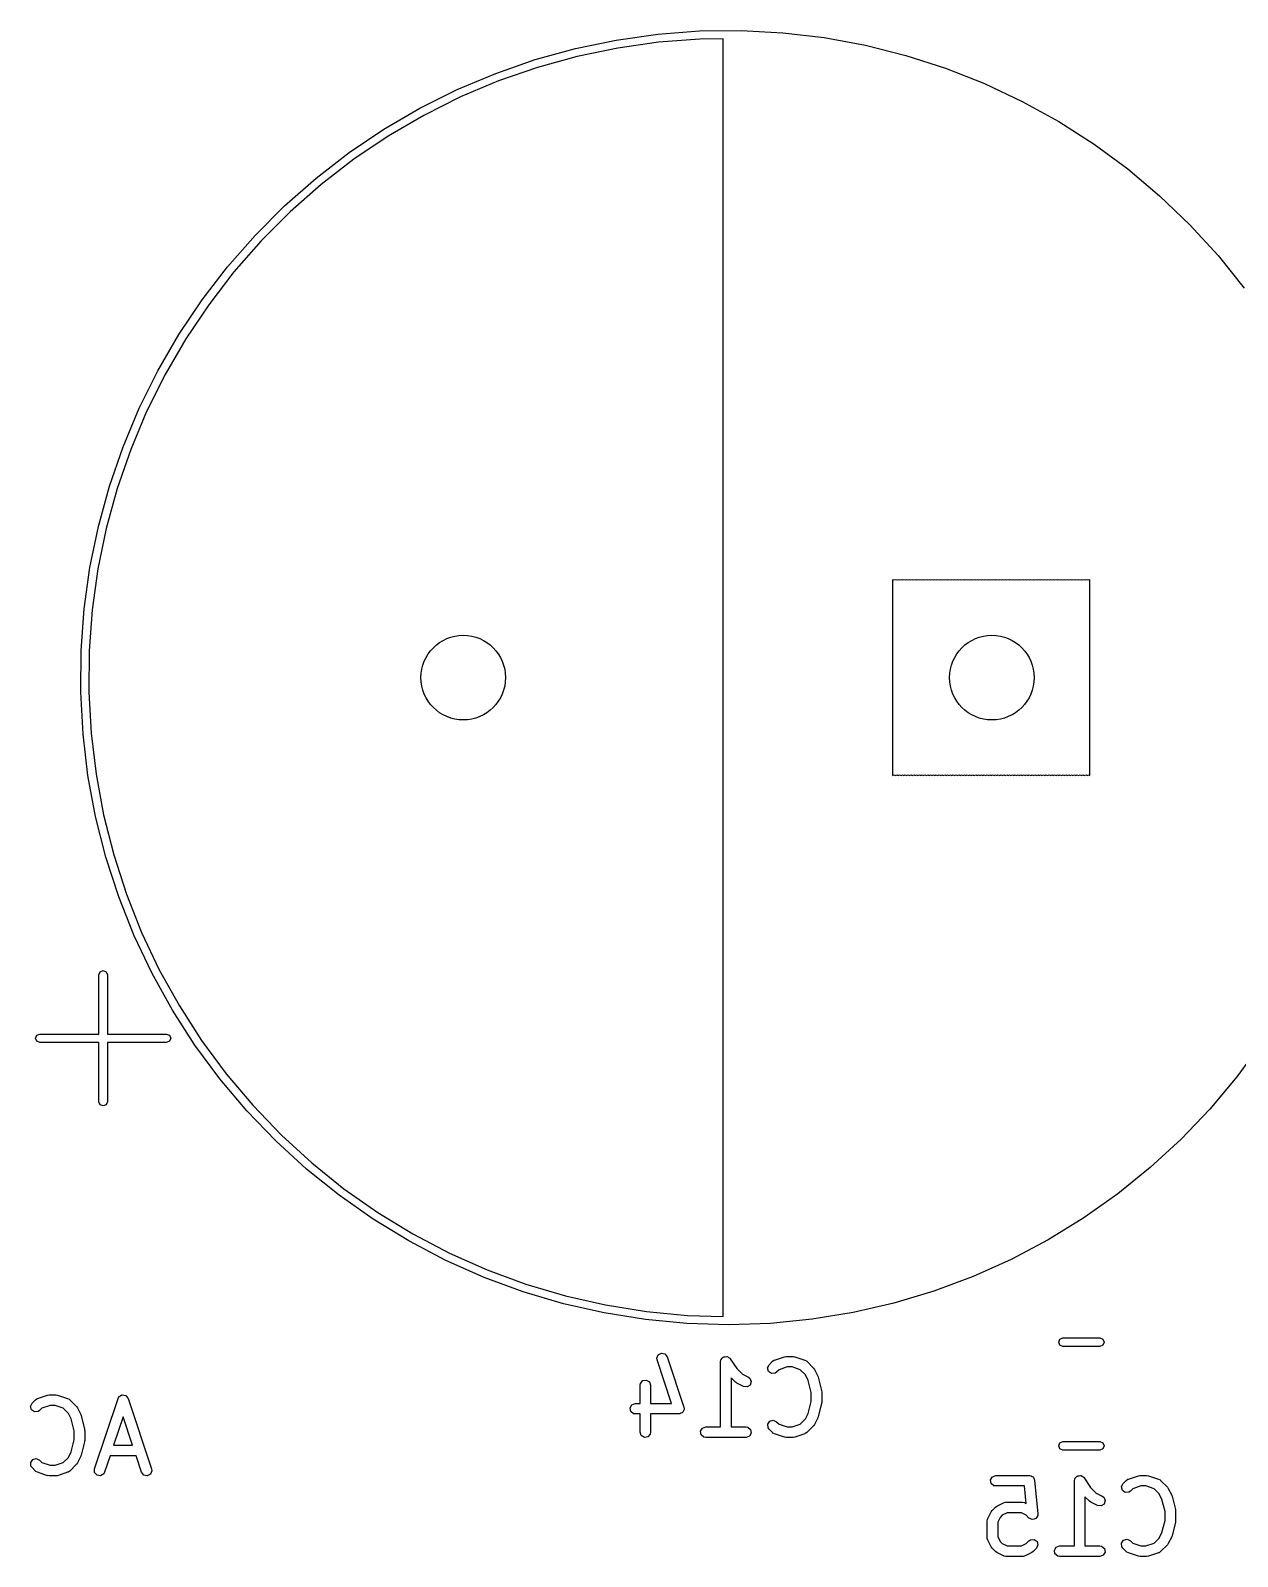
# Model space of a CAD drawing. Extents: x 65 to 231, y -134 to -59.
# Drawn here: x 82.88 to 100.01, y -106.44 to -84.8 of the extents above; entities that cross this region are included whole.
import ezdxf

# ---------------------------------------------------------------- set-up
doc = ezdxf.new("R2010")
doc.units = 0
doc.layers.add('BLACK', color=7, linetype='CONTINUOUS')

msp = doc.modelspace()

# ---------------------------------------------------------------- linework, layer by layer
at = {"layer": 'BLACK', "linetype": 'CONTINUOUS'}
for p, q in [((91.7786, -84.8537), (92.3696, -84.8087)), ((92.3696, -84.8087), (92.9623, -84.802)), ((92.9623, -84.802), (93.5541, -84.8336)), ((93.5541, -84.8336), (94.1427, -84.9032)), ((90.6114, -85.0574), (91.1917, -84.9367)), ((91.2115, -85.0501), (90.6385, -85.1693)), ((91.1917, -84.9367), (91.7786, -84.8537)), ((91.791, -84.9682), (91.2115, -85.0501)), ((92.3746, -84.9238), (91.791, -84.9682)), ((92.71, -84.92), (92.3746, -84.9238)), ((92.71, -103.043), (92.71, -84.92)), ((94.1427, -84.9032), (94.7256, -85.0107)), ((94.7256, -85.0107), (95.3004, -85.1556)), ((89.4802, -85.4097), (90.0401, -85.2153)), ((90.0401, -85.2153), (90.6114, -85.0574)), ((90.6385, -85.1693), (90.0743, -85.3252)), ((95.3004, -85.1556), (95.8645, -85.3373)), ((88.934, -85.6399), (89.4802, -85.4097)), ((90.0743, -85.3252), (89.5214, -85.5172)), ((95.8645, -85.3373), (96.4158, -85.555)), ((88.4038, -85.9048), (88.934, -85.6399)), ((89.5214, -85.5172), (88.9821, -85.7445)), ((96.4158, -85.555), (96.9519, -85.8078)), ((87.8918, -86.2034), (88.4038, -85.9048)), ((88.9821, -85.7445), (88.4585, -86.0061)), ((96.9519, -85.8078), (97.4706, -86.0947)), ((88.4585, -86.0061), (87.953, -86.301)), ((97.4706, -86.0947), (97.9696, -86.4145)), ((87.4001, -86.5344), (87.8918, -86.2034)), ((87.953, -86.301), (87.4674, -86.6278)), ((86.9308, -86.8965), (87.4001, -86.5344)), ((97.9696, -86.4145), (98.447, -86.7658)), ((87.4674, -86.6278), (87.004, -86.9853)), ((98.447, -86.7658), (98.9007, -87.1472)), ((86.4859, -87.2881), (86.9308, -86.8965)), ((87.004, -86.9853), (86.5647, -87.372)), ((98.9007, -87.1472), (99.3289, -87.5571)), ((86.0671, -87.7075), (86.4859, -87.2881)), ((86.5647, -87.372), (86.1512, -87.7862)), ((99.3289, -87.5571), (99.7297, -87.9937)), ((85.6763, -88.1532), (86.0671, -87.7075)), ((86.1512, -87.7862), (85.7653, -88.2263)), ((99.7297, -87.9937), (100.101, -88.4553)), ((85.3151, -88.6231), (85.6763, -88.1532)), ((85.7653, -88.2263), (85.4086, -88.6903)), ((84.9849, -89.1153), (85.3151, -88.6231)), ((85.4086, -88.6903), (85.0826, -89.1764)), ((84.6872, -89.6279), (84.9849, -89.1153)), ((85.0826, -89.1764), (84.7886, -89.6825)), ((84.4232, -90.1585), (84.6872, -89.6279)), ((84.7886, -89.6825), (84.5279, -90.2065)), ((84.194, -90.7051), (84.4232, -90.1585)), ((84.5279, -90.2065), (84.3016, -90.7462)), ((84.0005, -91.2654), (84.194, -90.7051)), ((84.3016, -90.7462), (84.1105, -91.2994)), ((83.8436, -91.837), (84.0005, -91.2654)), ((84.1105, -91.2994), (83.9556, -91.8639)), ((83.724, -92.4175), (83.8436, -91.837)), ((83.9556, -91.8639), (83.8374, -92.4371)), ((83.642, -93.0045), (83.724, -92.4175)), ((83.8374, -92.4371), (83.7565, -93.0167)), ((95.131, -92.6), (95.111, -92.5917)), ((95.111, -92.5917), (95.111, -95.3683)), ((95.151, -92.5917), (95.131, -92.6)), ((95.171, -92.6), (95.151, -92.5917)), ((95.191, -92.5917), (95.171, -92.6)), ((95.211, -92.6), (95.191, -92.5917)), ((95.231, -92.5917), (95.211, -92.6)), ((95.251, -92.6), (95.231, -92.5917)), ((95.271, -92.5917), (95.251, -92.6)), ((95.291, -92.6), (95.271, -92.5917)), ((95.311, -92.5917), (95.291, -92.6)), ((95.331, -92.6), (95.311, -92.5917)), ((95.351, -92.5917), (95.331, -92.6)), ((95.371, -92.6), (95.351, -92.5917)), ((95.391, -92.5917), (95.371, -92.6)), ((95.411, -92.6), (95.391, -92.5917)), ((95.431, -92.5917), (95.411, -92.6)), ((95.451, -92.6), (95.431, -92.5917)), ((95.471, -92.5917), (95.451, -92.6)), ((95.491, -92.6), (95.471, -92.5917)), ((95.511, -92.5917), (95.491, -92.6)), ((95.531, -92.6), (95.511, -92.5917)), ((95.551, -92.5917), (95.531, -92.6)), ((95.571, -92.6), (95.551, -92.5917)), ((95.591, -92.5917), (95.571, -92.6)), ((95.611, -92.6), (95.591, -92.5917)), ((95.631, -92.5917), (95.611, -92.6)), ((95.651, -92.6), (95.631, -92.5917)), ((95.671, -92.5917), (95.651, -92.6)), ((95.691, -92.6), (95.671, -92.5917)), ((95.711, -92.5917), (95.691, -92.6)), ((95.731, -92.6), (95.711, -92.5917)), ((95.751, -92.5917), (95.731, -92.6)), ((95.771, -92.6), (95.751, -92.5917)), ((95.791, -92.5917), (95.771, -92.6)), ((95.811, -92.6), (95.791, -92.5917)), ((95.831, -92.5917), (95.811, -92.6)), ((95.851, -92.6), (95.831, -92.5917)), ((95.871, -92.5917), (95.851, -92.6)), ((95.891, -92.6), (95.871, -92.5917)), ((95.911, -92.5917), (95.891, -92.6)), ((95.931, -92.6), (95.911, -92.5917)), ((95.951, -92.5917), (95.931, -92.6)), ((95.971, -92.6), (95.951, -92.5917)), ((95.991, -92.5917), (95.971, -92.6)), ((96.011, -92.6), (95.991, -92.5917)), ((96.031, -92.5917), (96.011, -92.6)), ((96.051, -92.6), (96.031, -92.5917)), ((96.071, -92.5917), (96.051, -92.6)), ((96.091, -92.6), (96.071, -92.5917)), ((96.111, -92.5917), (96.091, -92.6)), ((96.131, -92.6), (96.111, -92.5917)), ((96.151, -92.5917), (96.131, -92.6)), ((96.171, -92.6), (96.151, -92.5917)), ((96.191, -92.5917), (96.171, -92.6)), ((96.211, -92.6), (96.191, -92.5917)), ((96.231, -92.5917), (96.211, -92.6)), ((96.251, -92.6), (96.231, -92.5917)), ((96.271, -92.5917), (96.251, -92.6)), ((96.291, -92.6), (96.271, -92.5917)), ((96.311, -92.5917), (96.291, -92.6)), ((96.331, -92.6), (96.311, -92.5917)), ((96.351, -92.5917), (96.331, -92.6)), ((96.371, -92.6), (96.351, -92.5917)), ((96.391, -92.5917), (96.371, -92.6)), ((96.411, -92.6), (96.391, -92.5917)), ((96.431, -92.5917), (96.411, -92.6)), ((96.451, -92.6), (96.431, -92.5917)), ((96.471, -92.5917), (96.451, -92.6)), ((96.491, -92.6), (96.471, -92.5917)), ((96.511, -92.5917), (96.491, -92.6)), ((96.531, -92.6), (96.511, -92.5917)), ((96.551, -92.5917), (96.531, -92.6)), ((96.571, -92.6), (96.551, -92.5917)), ((96.591, -92.5917), (96.571, -92.6)), ((96.611, -92.6), (96.591, -92.5917)), ((96.631, -92.5917), (96.611, -92.6)), ((96.651, -92.6), (96.631, -92.5917)), ((96.671, -92.5917), (96.651, -92.6)), ((96.691, -92.6), (96.671, -92.5917)), ((96.711, -92.5917), (96.691, -92.6)), ((96.731, -92.6), (96.711, -92.5917)), ((96.751, -92.5917), (96.731, -92.6)), ((96.771, -92.6), (96.751, -92.5917)), ((96.791, -92.5917), (96.771, -92.6)), ((96.811, -92.6), (96.791, -92.5917)), ((96.831, -92.5917), (96.811, -92.6)), ((96.851, -92.6), (96.831, -92.5917)), ((96.871, -92.5917), (96.851, -92.6)), ((96.891, -92.6), (96.871, -92.5917)), ((96.911, -92.5917), (96.891, -92.6)), ((96.931, -92.6), (96.911, -92.5917)), ((96.951, -92.5917), (96.931, -92.6)), ((96.971, -92.6), (96.951, -92.5917)), ((96.991, -92.5917), (96.971, -92.6)), ((97.011, -92.6), (96.991, -92.5917)), ((97.031, -92.5917), (97.011, -92.6)), ((97.051, -92.6), (97.031, -92.5917)), ((97.071, -92.5917), (97.051, -92.6)), ((97.091, -92.6), (97.071, -92.5917)), ((97.111, -92.5917), (97.091, -92.6)), ((97.131, -92.6), (97.111, -92.5917)), ((97.151, -92.5917), (97.131, -92.6)), ((97.171, -92.6), (97.151, -92.5917)), ((97.191, -92.5917), (97.171, -92.6)), ((97.211, -92.6), (97.191, -92.5917)), ((97.231, -92.5917), (97.211, -92.6)), ((97.251, -92.6), (97.231, -92.5917)), ((97.271, -92.5917), (97.251, -92.6)), ((97.291, -92.6), (97.271, -92.5917)), ((97.311, -92.5917), (97.291, -92.6)), ((97.331, -92.6), (97.311, -92.5917)), ((97.351, -92.5917), (97.331, -92.6)), ((97.371, -92.6), (97.351, -92.5917)), ((97.391, -92.5917), (97.371, -92.6)), ((97.411, -92.6), (97.391, -92.5917)), ((97.431, -92.5917), (97.411, -92.6)), ((97.451, -92.6), (97.431, -92.5917)), ((97.471, -92.5917), (97.451, -92.6)), ((97.491, -92.6), (97.471, -92.5917)), ((97.511, -92.5917), (97.491, -92.6)), ((97.531, -92.6), (97.511, -92.5917)), ((97.551, -92.5917), (97.531, -92.6)), ((97.571, -92.6), (97.551, -92.5917)), ((97.591, -92.5917), (97.571, -92.6)), ((97.611, -92.6), (97.591, -92.5917)), ((97.631, -92.5917), (97.611, -92.6)), ((97.651, -92.6), (97.631, -92.5917)), ((97.671, -92.5917), (97.651, -92.6)), ((97.691, -92.6), (97.671, -92.5917)), ((97.711, -92.5917), (97.691, -92.6)), ((97.731, -92.6), (97.711, -92.5917)), ((97.751, -92.5917), (97.731, -92.6)), ((97.771, -92.6), (97.751, -92.5917)), ((97.791, -92.5917), (97.771, -92.6)), ((97.811, -92.6), (97.791, -92.5917)), ((97.831, -92.5917), (97.811, -92.6)), ((97.851, -92.6), (97.831, -92.5917)), ((97.871, -92.5917), (97.851, -92.6)), ((97.891, -92.6), (97.871, -92.5917)), ((97.911, -92.5917), (97.891, -92.6)), ((97.911, -95.3683), (97.911, -92.5917)), ((83.5981, -93.5956), (83.642, -93.0045)), ((83.7565, -93.0167), (83.7131, -93.6004)), ((83.5924, -94.1857), (83.5981, -93.5956)), ((83.7131, -93.6004), (83.7075, -94.1857)), ((83.5924, -94.1883), (83.5924, -94.1857)), ((83.6249, -94.7801), (83.5924, -94.1883)), ((83.7075, -94.1857), (83.7396, -94.7701)), ((83.6956, -95.3686), (83.6249, -94.7801)), ((83.7396, -94.7701), (83.8094, -95.3512)), ((83.8041, -95.9513), (83.6956, -95.3686)), ((83.8094, -95.3512), (83.9166, -95.9265)), ((95.111, -95.3683), (95.131, -95.36)), ((95.131, -95.36), (95.151, -95.3683)), ((95.151, -95.3683), (95.171, -95.36)), ((95.171, -95.36), (95.191, -95.3683)), ((95.191, -95.3683), (95.211, -95.36)), ((95.211, -95.36), (95.231, -95.3683)), ((95.231, -95.3683), (95.251, -95.36)), ((95.251, -95.36), (95.271, -95.3683)), ((95.271, -95.3683), (95.291, -95.36)), ((95.291, -95.36), (95.311, -95.3683)), ((95.311, -95.3683), (95.331, -95.36)), ((95.331, -95.36), (95.351, -95.3683)), ((95.351, -95.3683), (95.371, -95.36)), ((95.371, -95.36), (95.391, -95.3683)), ((95.391, -95.3683), (95.411, -95.36)), ((95.411, -95.36), (95.431, -95.3683)), ((95.431, -95.3683), (95.451, -95.36)), ((95.451, -95.36), (95.471, -95.3683)), ((95.471, -95.3683), (95.491, -95.36)), ((95.491, -95.36), (95.511, -95.3683)), ((95.511, -95.3683), (95.531, -95.36)), ((95.531, -95.36), (95.551, -95.3683)), ((95.551, -95.3683), (95.571, -95.36)), ((95.571, -95.36), (95.591, -95.3683)), ((95.591, -95.3683), (95.611, -95.36)), ((95.611, -95.36), (95.631, -95.3683)), ((95.631, -95.3683), (95.651, -95.36)), ((95.651, -95.36), (95.671, -95.3683)), ((95.671, -95.3683), (95.691, -95.36)), ((95.691, -95.36), (95.711, -95.3683)), ((95.711, -95.3683), (95.731, -95.36)), ((95.731, -95.36), (95.751, -95.3683)), ((95.751, -95.3683), (95.771, -95.36)), ((95.771, -95.36), (95.791, -95.3683)), ((95.791, -95.3683), (95.811, -95.36)), ((95.811, -95.36), (95.831, -95.3683)), ((95.831, -95.3683), (95.851, -95.36)), ((95.851, -95.36), (95.871, -95.3683)), ((95.871, -95.3683), (95.891, -95.36)), ((95.891, -95.36), (95.911, -95.3683)), ((95.911, -95.3683), (95.931, -95.36)), ((95.931, -95.36), (95.951, -95.3683)), ((95.951, -95.3683), (95.971, -95.36)), ((95.971, -95.36), (95.991, -95.3683)), ((95.991, -95.3683), (96.011, -95.36)), ((96.011, -95.36), (96.031, -95.3683)), ((96.031, -95.3683), (96.051, -95.36)), ((96.051, -95.36), (96.071, -95.3683)), ((96.071, -95.3683), (96.091, -95.36)), ((96.091, -95.36), (96.111, -95.3683)), ((96.111, -95.3683), (96.131, -95.36)), ((96.131, -95.36), (96.151, -95.3683)), ((96.151, -95.3683), (96.171, -95.36)), ((96.171, -95.36), (96.191, -95.3683)), ((96.191, -95.3683), (96.211, -95.36)), ((96.211, -95.36), (96.231, -95.3683)), ((96.231, -95.3683), (96.251, -95.36)), ((96.251, -95.36), (96.271, -95.3683)), ((96.271, -95.3683), (96.291, -95.36)), ((96.291, -95.36), (96.311, -95.3683)), ((96.311, -95.3683), (96.331, -95.36)), ((96.331, -95.36), (96.351, -95.3683)), ((96.351, -95.3683), (96.371, -95.36)), ((96.371, -95.36), (96.391, -95.3683)), ((96.391, -95.3683), (96.411, -95.36)), ((96.411, -95.36), (96.431, -95.3683)), ((96.431, -95.3683), (96.451, -95.36)), ((96.451, -95.36), (96.471, -95.3683)), ((96.471, -95.3683), (96.491, -95.36)), ((96.491, -95.36), (96.511, -95.3683)), ((96.511, -95.3683), (96.531, -95.36)), ((96.531, -95.36), (96.551, -95.3683)), ((96.551, -95.3683), (96.571, -95.36)), ((96.571, -95.36), (96.591, -95.3683)), ((96.591, -95.3683), (96.611, -95.36)), ((96.611, -95.36), (96.631, -95.3683)), ((96.631, -95.3683), (96.651, -95.36)), ((96.651, -95.36), (96.671, -95.3683)), ((96.671, -95.3683), (96.691, -95.36)), ((96.691, -95.36), (96.711, -95.3683)), ((96.711, -95.3683), (96.731, -95.36)), ((96.731, -95.36), (96.751, -95.3683)), ((96.751, -95.3683), (96.771, -95.36)), ((96.771, -95.36), (96.791, -95.3683)), ((96.791, -95.3683), (96.811, -95.36)), ((96.811, -95.36), (96.831, -95.3683)), ((96.831, -95.3683), (96.851, -95.36)), ((96.851, -95.36), (96.871, -95.3683)), ((96.871, -95.3683), (96.891, -95.36)), ((96.891, -95.36), (96.911, -95.3683)), ((96.911, -95.3683), (96.931, -95.36)), ((96.931, -95.36), (96.951, -95.3683)), ((96.951, -95.3683), (96.971, -95.36)), ((96.971, -95.36), (96.991, -95.3683)), ((96.991, -95.3683), (97.011, -95.36)), ((97.011, -95.36), (97.031, -95.3683)), ((97.031, -95.3683), (97.051, -95.36)), ((97.051, -95.36), (97.071, -95.3683)), ((97.071, -95.3683), (97.091, -95.36)), ((97.091, -95.36), (97.111, -95.3683)), ((97.111, -95.3683), (97.131, -95.36)), ((97.131, -95.36), (97.151, -95.3683)), ((97.151, -95.3683), (97.171, -95.36)), ((97.171, -95.36), (97.191, -95.3683)), ((97.191, -95.3683), (97.211, -95.36)), ((97.211, -95.36), (97.231, -95.3683)), ((97.231, -95.3683), (97.251, -95.36)), ((97.251, -95.36), (97.271, -95.3683)), ((97.271, -95.3683), (97.291, -95.36)), ((97.291, -95.36), (97.311, -95.3683)), ((97.311, -95.3683), (97.331, -95.36)), ((97.331, -95.36), (97.351, -95.3683)), ((97.351, -95.3683), (97.371, -95.36)), ((97.371, -95.36), (97.391, -95.3683)), ((97.391, -95.3683), (97.411, -95.36)), ((97.411, -95.36), (97.431, -95.3683)), ((97.431, -95.3683), (97.451, -95.36)), ((97.451, -95.36), (97.471, -95.3683)), ((97.471, -95.3683), (97.491, -95.36)), ((97.491, -95.36), (97.511, -95.3683)), ((97.511, -95.3683), (97.531, -95.36)), ((97.531, -95.36), (97.551, -95.3683)), ((97.551, -95.3683), (97.571, -95.36)), ((97.571, -95.36), (97.591, -95.3683)), ((97.591, -95.3683), (97.611, -95.36)), ((97.611, -95.36), (97.631, -95.3683)), ((97.631, -95.3683), (97.651, -95.36)), ((97.651, -95.36), (97.671, -95.3683)), ((97.671, -95.3683), (97.691, -95.36)), ((97.691, -95.36), (97.711, -95.3683)), ((97.711, -95.3683), (97.731, -95.36)), ((97.731, -95.36), (97.751, -95.3683)), ((97.751, -95.3683), (97.771, -95.36)), ((97.771, -95.36), (97.791, -95.3683)), ((97.791, -95.3683), (97.811, -95.36)), ((97.811, -95.36), (97.831, -95.3683)), ((97.831, -95.3683), (97.851, -95.36)), ((97.851, -95.36), (97.871, -95.3683)), ((97.871, -95.3683), (97.891, -95.36)), ((97.891, -95.36), (97.911, -95.3683)), ((83.95, -96.5257), (83.8041, -95.9513)), ((83.9166, -95.9265), (84.0607, -96.4938)), ((84.1327, -97.0896), (83.95, -96.5257)), ((84.0607, -96.4938), (84.2411, -97.0506)), ((84.3514, -97.6405), (84.1327, -97.0896)), ((84.2411, -97.0506), (84.457, -97.5946)), ((84.457, -97.5946), (84.7076, -98.1235)), ((84.6052, -98.1762), (84.3514, -97.6405)), ((83.8506, -98.195), (83.8681, -98.1526)), ((83.8506, -99.035), (83.8506, -98.195)), ((83.8681, -98.1526), (83.9106, -98.135)), ((83.9106, -98.135), (83.953, -98.1526)), ((83.953, -98.1526), (83.9706, -98.195)), ((83.9706, -98.195), (83.9706, -99.035)), ((84.893, -98.6943), (84.6052, -98.1762)), ((84.7076, -98.1235), (84.9918, -98.6352)), ((84.9918, -98.6352), (85.3084, -99.1274)), ((85.2136, -99.1928), (84.893, -98.6943)), ((82.9506, -99.095), (82.9681, -99.0526)), ((82.9681, -99.1374), (82.9506, -99.095)), ((82.9681, -99.0526), (83.0106, -99.035)), ((83.0106, -99.035), (83.8506, -99.035)), ((83.9706, -99.035), (84.8106, -99.035)), ((84.8106, -99.035), (84.853, -99.0526)), ((84.853, -99.0526), (84.8706, -99.095)), ((84.8706, -99.095), (84.853, -99.1374)), ((83.0106, -99.155), (82.9681, -99.1374)), ((83.8506, -99.155), (83.0106, -99.155)), ((83.8506, -99.995), (83.8506, -99.155)), ((84.8106, -99.155), (83.9706, -99.155)), ((83.9706, -99.155), (83.9706, -99.995)), ((84.853, -99.1374), (84.8106, -99.155)), ((85.5658, -99.6696), (85.2136, -99.1928)), ((85.3084, -99.1274), (85.6561, -99.5982)), ((100.345, -99.1664), (99.9941, -99.6444)), ((85.9479, -100.123), (85.5658, -99.6696)), ((85.6561, -99.5982), (86.0335, -100.046)), ((99.9941, -99.6444), (99.6135, -100.099)), ((83.8681, -100.037), (83.8506, -99.995)), ((83.9106, -100.055), (83.8681, -100.037)), ((83.953, -100.037), (83.9106, -100.055)), ((83.9706, -99.995), (83.953, -100.037)), ((86.3585, -100.55), (85.9479, -100.123)), ((86.0335, -100.046), (86.439, -100.468)), ((99.6135, -100.099), (99.2043, -100.528)), ((86.7959, -100.95), (86.3585, -100.55)), ((86.439, -100.468), (86.8708, -100.863)), ((99.2043, -100.528), (98.7684, -100.929)), ((87.2581, -101.321), (86.7959, -100.95)), ((86.8708, -100.863), (87.3273, -101.229)), ((98.7684, -100.929), (98.3074, -101.302)), ((87.3273, -101.229), (87.8064, -101.565)), ((87.7434, -101.661), (87.2581, -101.321)), ((98.3074, -101.302), (97.8234, -101.644)), ((88.2496, -101.97), (87.7434, -101.661)), ((87.8064, -101.565), (88.3063, -101.87)), ((97.8234, -101.644), (97.3183, -101.954)), ((88.3063, -101.87), (88.8247, -102.141)), ((88.7746, -102.245), (88.2496, -101.97)), ((88.8247, -102.141), (89.3596, -102.379)), ((97.3183, -101.954), (96.7942, -102.231)), ((89.3163, -102.486), (88.7746, -102.245)), ((96.7942, -102.231), (96.2534, -102.473)), ((89.8723, -102.691), (89.3163, -102.486)), ((89.3596, -102.379), (89.9087, -102.581)), ((89.9087, -102.581), (90.4697, -102.748)), ((96.2534, -102.473), (95.698, -102.681)), ((90.4405, -102.86), (89.8723, -102.691)), ((90.4697, -102.748), (91.0403, -102.878)), ((95.698, -102.681), (95.1305, -102.851)), ((91.0184, -102.991), (90.4405, -102.86)), ((91.6035, -103.086), (91.0184, -102.991)), ((91.0403, -102.878), (91.6182, -102.971)), ((91.6182, -102.971), (92.2008, -103.027)), ((94.5531, -102.985), (93.9682, -103.081)), ((95.1305, -102.851), (94.5531, -102.985)), ((92.1936, -103.142), (91.6035, -103.086)), ((92.786, -103.16), (92.1936, -103.142)), ((92.2008, -103.027), (92.71, -103.043)), ((93.3784, -103.14), (92.786, -103.16)), ((93.9682, -103.081), (93.3784, -103.14)), ((97.4687, -103.405), (97.4863, -103.363)), ((97.4863, -103.447), (97.4687, -103.405)), ((97.4863, -103.363), (97.5287, -103.345)), ((97.5287, -103.465), (97.4863, -103.447)), ((97.5287, -103.345), (98.0513, -103.345)), ((98.0513, -103.345), (98.0937, -103.363)), ((98.0937, -103.447), (98.0513, -103.465)), ((98.0937, -103.363), (98.1113, -103.405)), ((98.1113, -103.405), (98.0937, -103.447)), ((91.7665, -103.633), (91.7853, -103.585)), ((91.7703, -103.658), (91.7665, -103.633)), ((91.9755, -104.274), (91.7703, -103.658)), ((91.7853, -103.585), (91.8304, -103.561)), ((91.8304, -103.561), (91.8807, -103.571)), ((91.8807, -103.571), (91.9126, -103.611)), ((91.9126, -103.611), (92.1507, -104.325)), ((92.6712, -103.682), (92.6757, -103.657)), ((92.6757, -103.657), (92.6785, -103.653)), ((92.6785, -103.653), (92.679, -103.649)), ((92.679, -103.649), (92.6947, -103.634)), ((92.6947, -103.634), (92.7087, -103.617)), ((92.7087, -103.617), (92.7129, -103.617)), ((92.7129, -103.617), (92.7161, -103.614)), ((92.7161, -103.614), (92.7378, -103.612)), ((92.7378, -103.612), (92.7592, -103.609)), ((92.7592, -103.609), (92.7629, -103.611)), ((92.7629, -103.611), (92.7673, -103.61)), ((92.7673, -103.61), (92.7848, -103.623)), ((92.7848, -103.623), (92.8036, -103.634)), ((92.8036, -103.634), (92.8051, -103.638)), ((92.8051, -103.638), (92.8086, -103.641)), ((92.8086, -103.641), (92.8997, -103.777)), ((93.4074, -103.677), (93.4288, -103.662)), ((93.4288, -103.662), (93.4332, -103.662)), ((93.4332, -103.662), (93.4368, -103.659)), ((93.4368, -103.659), (93.5796, -103.611)), ((93.5796, -103.611), (93.6018, -103.608)), ((93.6018, -103.608), (93.6033, -103.607)), ((93.6033, -103.607), (93.6986, -103.607)), ((93.6986, -103.607), (93.7207, -103.611)), ((93.7207, -103.611), (93.7223, -103.611)), ((93.7223, -103.611), (93.8651, -103.659)), ((93.8651, -103.659), (93.8881, -103.671)), ((98.0513, -103.465), (97.5287, -103.465)), ((92.6712, -104.607), (92.6712, -103.682)), ((92.8997, -103.777), (92.9811, -103.859)), ((92.9811, -103.859), (93.0654, -103.901)), ((93.3381, -103.771), (93.3598, -103.725)), ((93.3514, -103.821), (93.3381, -103.771)), ((93.3934, -103.85), (93.3514, -103.821)), ((93.3598, -103.725), (93.4074, -103.677)), ((93.4446, -103.846), (93.3934, -103.85)), ((93.4659, -103.831), (93.4446, -103.846)), ((93.501, -103.796), (93.4659, -103.831)), ((93.6155, -103.757), (93.501, -103.796)), ((93.6864, -103.757), (93.6155, -103.757)), ((93.8009, -103.796), (93.6864, -103.757)), ((93.875, -103.87), (93.8009, -103.796)), ((93.9135, -103.947), (93.875, -103.87)), ((93.8881, -103.671), (93.8904, -103.675)), ((93.8904, -103.675), (93.8945, -103.677)), ((93.8945, -103.677), (93.9897, -103.772)), ((93.9897, -103.772), (94.0026, -103.791)), ((94.0026, -103.791), (94.0037, -103.792)), ((94.0037, -103.792), (94.0514, -103.887)), ((91.5283, -104.016), (91.5329, -103.99)), ((91.5283, -104.274), (91.5283, -104.016)), ((91.5329, -103.99), (91.5658, -103.951)), ((91.5658, -103.951), (91.6164, -103.942)), ((91.6164, -103.942), (91.6608, -103.968)), ((91.6608, -103.968), (91.6783, -104.016)), ((91.6783, -104.016), (91.6783, -104.274)), ((92.8836, -103.974), (92.8212, -103.911)), ((92.8212, -103.911), (92.8212, -104.607)), ((92.8851, -103.974), (92.8836, -103.974)), ((92.9031, -103.988), (92.8851, -103.974)), ((92.9984, -104.035), (92.9031, -103.988)), ((93.0493, -104.041), (92.9984, -104.035)), ((93.0921, -104.013), (93.0493, -104.041)), ((93.0654, -103.901), (93.0864, -103.917)), ((93.0864, -103.917), (93.1068, -103.964)), ((93.1068, -103.964), (93.0921, -104.013)), ((93.9569, -104.12), (93.9135, -103.947)), ((94.0514, -103.887), (94.0551, -103.899)), ((94.0551, -103.899), (94.057, -103.902)), ((94.057, -103.902), (94.1047, -104.093)), ((94.1047, -104.093), (94.1057, -104.108)), ((82.88, -104.316), (82.9017, -104.27)), ((82.8933, -104.366), (82.88, -104.316)), ((82.9017, -104.27), (82.9493, -104.222)), ((82.9493, -104.222), (82.9707, -104.207)), ((82.9707, -104.207), (82.9752, -104.207)), ((82.9752, -104.207), (82.9787, -104.204)), ((82.9787, -104.204), (83.1215, -104.156)), ((83.1574, -104.302), (83.0429, -104.341)), ((83.1215, -104.156), (83.1437, -104.153)), ((83.1437, -104.153), (83.1452, -104.152)), ((83.1452, -104.152), (83.2405, -104.152)), ((83.2283, -104.302), (83.1574, -104.302)), ((83.3428, -104.341), (83.2283, -104.302)), ((83.2405, -104.152), (83.2626, -104.156)), ((83.2626, -104.156), (83.2642, -104.156)), ((83.2642, -104.156), (83.4071, -104.204)), ((83.4071, -104.204), (83.43, -104.216)), ((83.43, -104.216), (83.4323, -104.22)), ((83.4323, -104.22), (83.4364, -104.222)), ((83.4364, -104.222), (83.5316, -104.317)), ((83.5316, -104.317), (83.5445, -104.336)), ((83.7884, -105.204), (84.1217, -104.204)), ((84.1217, -104.204), (84.1341, -104.181)), ((84.1341, -104.181), (84.1359, -104.18)), ((84.1359, -104.18), (84.1367, -104.178)), ((84.1367, -104.178), (84.1576, -104.166)), ((84.1576, -104.166), (84.1778, -104.154)), ((84.1778, -104.154), (84.18, -104.154)), ((84.18, -104.154), (84.1819, -104.153)), ((84.1819, -104.153), (84.2051, -104.158)), ((84.2051, -104.158), (84.2286, -104.161)), ((84.2286, -104.161), (84.23, -104.163)), ((84.23, -104.163), (84.2321, -104.163)), ((84.2321, -104.163), (84.2469, -104.182)), ((84.2469, -104.182), (84.2626, -104.2)), ((84.2626, -104.2), (84.2627, -104.202)), ((84.2627, -104.202), (84.264, -104.204)), ((84.264, -104.204), (84.5973, -105.204)), ((91.3866, -104.336), (91.4123, -104.292)), ((91.4123, -104.292), (91.4605, -104.274)), ((91.4605, -104.274), (91.5283, -104.274)), ((91.6783, -104.274), (91.9755, -104.274)), ((93.9135, -104.418), (93.9569, -104.245)), ((93.9569, -104.245), (93.9569, -104.12)), ((94.1047, -104.272), (94.057, -104.462)), ((94.1069, -104.254), (94.1043, -104.269)), ((94.1043, -104.269), (94.1047, -104.272)), ((94.1057, -104.108), (94.1069, -104.111)), ((94.1069, -104.111), (94.1069, -104.254)), ((82.9353, -104.395), (82.8933, -104.366)), ((82.9865, -104.391), (82.9353, -104.395)), ((83.0078, -104.376), (82.9865, -104.391)), ((83.0429, -104.341), (83.0078, -104.376)), ((83.4169, -104.415), (83.3428, -104.341)), ((83.4554, -104.492), (83.4169, -104.415)), ((83.4988, -104.665), (83.4554, -104.492)), ((83.5445, -104.336), (83.5457, -104.337)), ((83.5457, -104.337), (83.5933, -104.432)), ((83.5933, -104.432), (83.597, -104.444)), ((83.597, -104.444), (83.599, -104.447)), ((83.599, -104.447), (83.6466, -104.638)), ((84.1929, -104.465), (84.0588, -104.867)), ((84.3269, -104.867), (84.1929, -104.465)), ((91.3955, -104.387), (91.3866, -104.336)), ((91.4348, -104.42), (91.3955, -104.387)), ((91.4605, -104.424), (91.4348, -104.42)), ((91.5283, -104.424), (91.4605, -104.424)), ((91.5283, -104.682), (91.5283, -104.424)), ((92.0795, -104.424), (91.6783, -104.424)), ((91.6783, -104.424), (91.6783, -104.682)), ((92.0849, -104.422), (92.0795, -104.424)), ((92.0905, -104.423), (92.0849, -104.422)), ((92.1085, -104.413), (92.0905, -104.423)), ((92.1277, -104.406), (92.1085, -104.413)), ((92.1306, -104.402), (92.1277, -104.406)), ((92.1356, -104.399), (92.1306, -104.402)), ((92.1432, -104.38), (92.1356, -104.399)), ((92.1534, -104.362), (92.1432, -104.38)), ((92.1507, -104.325), (92.1545, -104.351)), ((92.1545, -104.351), (92.1524, -104.356)), ((92.1524, -104.356), (92.1534, -104.362)), ((93.3404, -104.568), (93.3698, -104.526)), ((93.3698, -104.526), (93.4194, -104.512)), ((93.4194, -104.512), (93.4659, -104.534)), ((93.4659, -104.534), (93.501, -104.569)), ((93.8009, -104.569), (93.875, -104.495)), ((93.875, -104.495), (93.9135, -104.418)), ((94.0514, -104.478), (94.0037, -104.573)), ((94.0518, -104.474), (94.0514, -104.478)), ((94.057, -104.462), (94.0518, -104.474)), ((83.4988, -104.79), (83.4988, -104.665)), ((83.6466, -104.638), (83.6476, -104.653)), ((83.6476, -104.653), (83.6488, -104.656)), ((83.6488, -104.656), (83.6488, -104.799)), ((91.5459, -104.731), (91.5283, -104.682)), ((91.5903, -104.756), (91.5459, -104.731)), ((91.6408, -104.747), (91.5903, -104.756)), ((91.6738, -104.708), (91.6408, -104.747)), ((91.6783, -104.682), (91.6738, -104.708)), ((92.3866, -104.669), (92.4123, -104.625)), ((92.3955, -104.72), (92.3866, -104.669)), ((92.4348, -104.753), (92.3955, -104.72)), ((92.4123, -104.625), (92.4605, -104.607)), ((92.4605, -104.607), (92.6712, -104.607)), ((92.8212, -104.607), (93.0319, -104.607)), ((93.0319, -104.607), (93.0576, -104.612)), ((93.0801, -104.74), (93.0319, -104.757)), ((93.0576, -104.612), (93.0969, -104.645)), ((93.1058, -104.695), (93.0801, -104.74)), ((93.0969, -104.645), (93.1058, -104.695)), ((93.3449, -104.619), (93.3404, -104.568)), ((93.3598, -104.64), (93.3449, -104.619)), ((93.4074, -104.688), (93.3598, -104.64)), ((93.4115, -104.69), (93.4074, -104.688)), ((93.4139, -104.694), (93.4115, -104.69)), ((93.4368, -104.706), (93.4139, -104.694)), ((93.5796, -104.754), (93.4368, -104.706)), ((93.501, -104.569), (93.6155, -104.607)), ((93.6155, -104.607), (93.6864, -104.607)), ((93.6864, -104.607), (93.8009, -104.569)), ((93.8651, -104.706), (93.7223, -104.754)), ((93.8687, -104.703), (93.8651, -104.706)), ((93.8731, -104.703), (93.8687, -104.703)), ((93.8945, -104.688), (93.8731, -104.703)), ((93.9897, -104.593), (93.8945, -104.688)), ((93.9904, -104.591), (93.9897, -104.593)), ((94.0037, -104.573), (93.9904, -104.591)), ((83.4169, -105.04), (83.4554, -104.963)), ((83.4554, -104.963), (83.4988, -104.79)), ((83.6466, -104.817), (83.599, -105.007)), ((83.6488, -104.799), (83.6462, -104.814)), ((83.6462, -104.814), (83.6466, -104.817)), ((84.0588, -104.867), (84.3269, -104.867)), ((92.4605, -104.757), (92.4348, -104.753)), ((93.0319, -104.757), (92.4605, -104.757)), ((93.5812, -104.753), (93.5796, -104.754)), ((93.6033, -104.757), (93.5812, -104.753)), ((93.6986, -104.757), (93.6033, -104.757)), ((93.7001, -104.757), (93.6986, -104.757)), ((93.7223, -104.754), (93.7001, -104.757)), ((97.4687, -104.875), (97.4863, -104.833)), ((97.4863, -104.917), (97.4687, -104.875)), ((97.4863, -104.833), (97.5287, -104.815)), ((97.5287, -104.935), (97.4863, -104.917)), ((97.5287, -104.815), (98.0513, -104.815)), ((98.0513, -104.935), (97.5287, -104.935)), ((98.0513, -104.815), (98.0937, -104.833)), ((98.0937, -104.917), (98.0513, -104.935)), ((98.0937, -104.833), (98.1113, -104.875)), ((98.1113, -104.875), (98.0937, -104.917)), ((82.8823, -105.113), (82.9117, -105.071)), ((82.8868, -105.164), (82.8823, -105.113)), ((82.9017, -105.185), (82.8868, -105.164)), ((82.9117, -105.071), (82.9613, -105.057)), ((82.9613, -105.057), (83.0078, -105.079)), ((83.0078, -105.079), (83.0429, -105.114)), ((83.0429, -105.114), (83.1574, -105.152)), ((83.1574, -105.152), (83.2283, -105.152)), ((83.2283, -105.152), (83.3428, -105.114)), ((83.3428, -105.114), (83.4169, -105.04)), ((83.5316, -105.138), (83.4364, -105.233)), ((83.5323, -105.136), (83.5316, -105.138)), ((83.5457, -105.118), (83.5323, -105.136)), ((83.5933, -105.023), (83.5457, -105.118)), ((83.5937, -105.019), (83.5933, -105.023)), ((83.599, -105.007), (83.5937, -105.019)), ((84.0088, -105.017), (83.9307, -105.251)), ((84.3769, -105.017), (84.0088, -105.017)), ((84.455, -105.251), (84.3769, -105.017)), ((82.9493, -105.233), (82.9017, -105.185)), ((82.9534, -105.235), (82.9493, -105.233)), ((82.9558, -105.239), (82.9534, -105.235)), ((82.9787, -105.251), (82.9558, -105.239)), ((83.1215, -105.299), (82.9787, -105.251)), ((83.1232, -105.298), (83.1215, -105.299)), ((83.1452, -105.302), (83.1232, -105.298)), ((83.2405, -105.302), (83.1452, -105.302)), ((83.242, -105.302), (83.2405, -105.302)), ((83.2642, -105.299), (83.242, -105.302)), ((83.407, -105.251), (83.2642, -105.299)), ((83.4106, -105.248), (83.407, -105.251)), ((83.415, -105.248), (83.4106, -105.248)), ((83.4364, -105.233), (83.415, -105.248)), ((83.7898, -105.255), (83.7884, -105.204)), ((83.8238, -105.293), (83.7898, -105.255)), ((83.8746, -105.301), (83.8238, -105.293)), ((83.9183, -105.274), (83.8746, -105.301)), ((83.9307, -105.251), (83.9183, -105.274)), ((84.4869, -105.291), (84.455, -105.251)), ((84.5372, -105.302), (84.4869, -105.291)), ((84.5823, -105.277), (84.5372, -105.302)), ((84.6012, -105.229), (84.5823, -105.277)), ((84.5973, -105.204), (84.6012, -105.229)), ((96.5019, -105.357), (96.5275, -105.313)), ((96.5108, -105.408), (96.5019, -105.357)), ((96.5275, -105.313), (96.5757, -105.295)), ((96.5757, -105.295), (97.0519, -105.295)), ((97.0519, -105.295), (97.0558, -105.296)), ((97.0558, -105.296), (97.0575, -105.296)), ((97.0575, -105.296), (97.0603, -105.297)), ((97.0603, -105.297), (97.0776, -105.3)), ((97.0776, -105.3), (97.0898, -105.31)), ((97.0898, -105.31), (97.1043, -105.317)), ((97.1043, -105.317), (97.1088, -105.326)), ((97.1088, -105.326), (97.1169, -105.333)), ((97.1169, -105.333), (97.1196, -105.349)), ((97.1196, -105.349), (97.1265, -105.363)), ((97.1265, -105.363), (97.1742, -105.839)), ((97.6912, -105.37), (97.6957, -105.345)), ((97.6912, -106.295), (97.6912, -105.37)), ((97.6957, -105.345), (97.6985, -105.341)), ((97.6985, -105.341), (97.699, -105.337)), ((97.699, -105.337), (97.7147, -105.322)), ((97.7147, -105.322), (97.7287, -105.305)), ((97.7287, -105.305), (97.7329, -105.305)), ((97.7329, -105.305), (97.7361, -105.302)), ((97.7361, -105.302), (97.7578, -105.3)), ((97.7578, -105.3), (97.7792, -105.297)), ((97.7792, -105.297), (97.7829, -105.299)), ((97.7829, -105.299), (97.7873, -105.298)), ((97.7873, -105.298), (97.8048, -105.311)), ((97.8048, -105.311), (97.8236, -105.322)), ((97.8236, -105.322), (97.8251, -105.326)), ((97.8251, -105.326), (97.8286, -105.329)), ((97.8286, -105.329), (97.9197, -105.465)), ((98.3798, -105.413), (98.4274, -105.365)), ((98.4274, -105.365), (98.4488, -105.35)), ((98.4488, -105.35), (98.4532, -105.35)), ((98.4532, -105.35), (98.4568, -105.347)), ((98.4568, -105.347), (98.5996, -105.299)), ((98.5996, -105.299), (98.6218, -105.296)), ((98.6218, -105.296), (98.6233, -105.295)), ((98.6233, -105.295), (98.7186, -105.295)), ((98.7186, -105.295), (98.7407, -105.299)), ((98.7407, -105.299), (98.7423, -105.299)), ((98.7423, -105.299), (98.8851, -105.347)), ((98.8851, -105.347), (98.9081, -105.359)), ((98.9081, -105.359), (98.9104, -105.363)), ((98.9104, -105.363), (98.9145, -105.365)), ((98.9145, -105.365), (99.0097, -105.46)), ((96.5501, -105.441), (96.5108, -105.408)), ((96.5757, -105.445), (96.5501, -105.441)), ((96.984, -105.445), (96.5757, -105.445)), ((97.0088, -105.694), (96.984, -105.445)), ((97.9036, -105.662), (97.8412, -105.599)), ((97.8412, -105.599), (97.8412, -106.295)), ((97.9197, -105.465), (98.0011, -105.547)), ((98.0011, -105.547), (98.0854, -105.589)), ((98.0854, -105.589), (98.1064, -105.605)), ((98.1064, -105.605), (98.1268, -105.652)), ((98.3581, -105.459), (98.3798, -105.413)), ((98.3714, -105.509), (98.3581, -105.459)), ((98.4134, -105.538), (98.3714, -105.509)), ((98.4646, -105.534), (98.4134, -105.538)), ((98.4859, -105.519), (98.4646, -105.534)), ((98.521, -105.484), (98.4859, -105.519)), ((98.6355, -105.445), (98.521, -105.484)), ((98.7064, -105.445), (98.6355, -105.445)), ((98.8209, -105.484), (98.7064, -105.445)), ((98.895, -105.558), (98.8209, -105.484)), ((98.9335, -105.635), (98.895, -105.558)), ((99.0097, -105.46), (99.0226, -105.479)), ((99.0226, -105.479), (99.0237, -105.48)), ((99.0237, -105.48), (99.0714, -105.575)), ((99.0714, -105.575), (99.0751, -105.587)), ((99.0751, -105.587), (99.077, -105.59)), ((99.077, -105.59), (99.1247, -105.781)), ((96.461, -105.908), (96.5086, -105.813)), ((96.5086, -105.813), (96.522, -105.795)), ((96.522, -105.795), (96.5227, -105.794)), ((96.5227, -105.794), (96.5703, -105.746)), ((96.5703, -105.746), (96.5887, -105.733)), ((96.5887, -105.733), (96.5898, -105.732)), ((96.5898, -105.732), (96.685, -105.684)), ((96.7363, -105.826), (96.6678, -105.861)), ((96.685, -105.684), (96.71, -105.677)), ((96.71, -105.677), (96.7144, -105.678)), ((96.7144, -105.678), (96.7186, -105.676)), ((96.7186, -105.676), (96.9567, -105.676)), ((96.939, -105.826), (96.7363, -105.826)), ((97.0075, -105.861), (96.939, -105.826)), ((96.9567, -105.676), (96.9823, -105.681)), ((96.9823, -105.681), (96.9858, -105.684)), ((96.9858, -105.684), (96.9902, -105.684)), ((96.9902, -105.684), (97.0088, -105.694)), ((97.9051, -105.662), (97.9036, -105.662)), ((97.9231, -105.676), (97.9051, -105.662)), ((98.0184, -105.723), (97.9231, -105.676)), ((98.0693, -105.729), (98.0184, -105.723)), ((98.1121, -105.701), (98.0693, -105.729)), ((98.1268, -105.652), (98.1121, -105.701)), ((98.9769, -105.808), (98.9335, -105.635)), ((98.9769, -105.933), (98.9769, -105.808)), ((99.1247, -105.781), (99.1257, -105.796)), ((99.1257, -105.796), (99.1269, -105.799)), ((99.1269, -105.799), (99.1269, -105.942)), ((96.4531, -105.942), (96.4576, -105.916)), ((96.4531, -106.18), (96.4531, -105.942)), ((96.4576, -105.916), (96.4605, -105.913)), ((96.4605, -105.913), (96.461, -105.908)), ((96.6374, -105.891), (96.6031, -105.96)), ((96.6031, -105.96), (96.6031, -106.162)), ((96.6678, -105.861), (96.6374, -105.891)), ((97.0465, -105.9), (97.0075, -105.861)), ((97.0469, -105.9), (97.0465, -105.9)), ((97.0472, -105.9), (97.0469, -105.9)), ((97.0702, -105.911), (97.0472, -105.9)), ((97.093, -105.921), (97.0702, -105.911)), ((97.0935, -105.921), (97.093, -105.921)), ((97.0939, -105.921), (97.0935, -105.921)), ((97.1182, -105.915), (97.0939, -105.921)), ((97.1425, -105.908), (97.1182, -105.915)), ((97.1428, -105.908), (97.1425, -105.908)), ((97.1433, -105.907), (97.1428, -105.908)), ((97.1575, -105.887), (97.1433, -105.907)), ((97.172, -105.866), (97.1575, -105.887)), ((97.1722, -105.865), (97.1719, -105.865)), ((97.1719, -105.865), (97.172, -105.866)), ((97.1742, -105.839), (97.1722, -105.865)), ((98.9335, -106.106), (98.9769, -105.933)), ((99.1247, -105.96), (99.077, -106.15)), ((99.1269, -105.942), (99.1243, -105.957)), ((99.1243, -105.957), (99.1247, -105.96)), ((96.4546, -106.184), (96.4531, -106.18)), ((96.4536, -106.188), (96.4546, -106.184)), ((96.461, -106.213), (96.4536, -106.188)), ((96.5086, -106.309), (96.461, -106.213)), ((96.6031, -106.162), (96.6374, -106.231)), ((96.6374, -106.231), (96.6678, -106.261)), ((96.6678, -106.261), (96.7363, -106.295)), ((96.939, -106.295), (97.0075, -106.261)), ((97.0075, -106.261), (97.0465, -106.222)), ((97.0465, -106.222), (97.0678, -106.207)), ((97.0678, -106.207), (97.1189, -106.203)), ((97.1189, -106.203), (97.161, -106.232)), ((97.161, -106.232), (97.1742, -106.282)), ((98.3604, -106.256), (98.3898, -106.214)), ((98.3649, -106.307), (98.3604, -106.256)), ((98.3898, -106.214), (98.4394, -106.2)), ((98.4394, -106.2), (98.4859, -106.222)), ((98.4859, -106.222), (98.521, -106.257)), ((98.521, -106.257), (98.6355, -106.295)), ((98.7064, -106.295), (98.8209, -106.257)), ((98.8209, -106.257), (98.895, -106.183)), ((98.895, -106.183), (98.9335, -106.106)), ((99.0237, -106.261), (99.0104, -106.279)), ((99.0714, -106.166), (99.0237, -106.261)), ((99.0718, -106.162), (99.0714, -106.166)), ((99.077, -106.15), (99.0718, -106.162)), ((96.5098, -106.31), (96.5086, -106.309)), ((96.5227, -106.328), (96.5098, -106.31)), ((96.5703, -106.376), (96.5227, -106.328)), ((96.5718, -106.376), (96.5703, -106.376)), ((96.5898, -106.39), (96.5718, -106.376)), ((96.685, -106.437), (96.5898, -106.39)), ((96.6895, -106.438), (96.685, -106.437)), ((96.6929, -106.441), (96.6895, -106.438)), ((96.7186, -106.445), (96.6929, -106.441)), ((96.9567, -106.445), (96.7186, -106.445)), ((96.7363, -106.295), (96.939, -106.295)), ((96.9609, -106.444), (96.9567, -106.445)), ((96.9652, -106.445), (96.9609, -106.444)), ((96.9902, -106.437), (96.9652, -106.445)), ((97.0854, -106.39), (96.9902, -106.437)), ((97.0866, -106.389), (97.0854, -106.39)), ((97.1049, -106.376), (97.0866, -106.389)), ((97.1526, -106.328), (97.1049, -106.376)), ((97.1742, -106.282), (97.1526, -106.328)), ((97.4066, -106.357), (97.4323, -106.313)), ((97.4155, -106.408), (97.4066, -106.357)), ((97.4548, -106.441), (97.4155, -106.408)), ((97.4323, -106.313), (97.4805, -106.295)), ((97.4805, -106.445), (97.4548, -106.441)), ((97.4805, -106.295), (97.6912, -106.295)), ((98.0519, -106.445), (97.4805, -106.445)), ((97.8412, -106.295), (98.0519, -106.295)), ((98.0519, -106.295), (98.0776, -106.3)), ((98.1001, -106.428), (98.0519, -106.445)), ((98.0776, -106.3), (98.1169, -106.333)), ((98.1258, -106.383), (98.1001, -106.428)), ((98.1169, -106.333), (98.1258, -106.383)), ((98.3798, -106.328), (98.3649, -106.307)), ((98.4274, -106.376), (98.3798, -106.328)), ((98.4315, -106.378), (98.4274, -106.376)), ((98.4339, -106.382), (98.4315, -106.378)), ((98.4568, -106.394), (98.4339, -106.382)), ((98.5996, -106.442), (98.4568, -106.394)), ((98.6012, -106.441), (98.5996, -106.442)), ((98.6233, -106.445), (98.6012, -106.441)), ((98.7186, -106.445), (98.6233, -106.445)), ((98.6355, -106.295), (98.7064, -106.295)), ((98.7201, -106.445), (98.7186, -106.445)), ((98.7423, -106.442), (98.7201, -106.445)), ((98.8851, -106.394), (98.7423, -106.442)), ((98.8887, -106.391), (98.8851, -106.394)), ((98.8931, -106.391), (98.8887, -106.391)), ((98.9145, -106.376), (98.8931, -106.391)), ((99.0097, -106.281), (98.9145, -106.376)), ((99.0104, -106.279), (99.0097, -106.281))]:
    msp.add_line(p, q, dxfattribs=at)
at = {"layer": 'BLACK'}
for centre in [(89.02, -93.98), (96.52, -93.98)]:
    msp.add_circle(centre, 0.6, dxfattribs=at)

doc.saveas('drawing.dxf')
